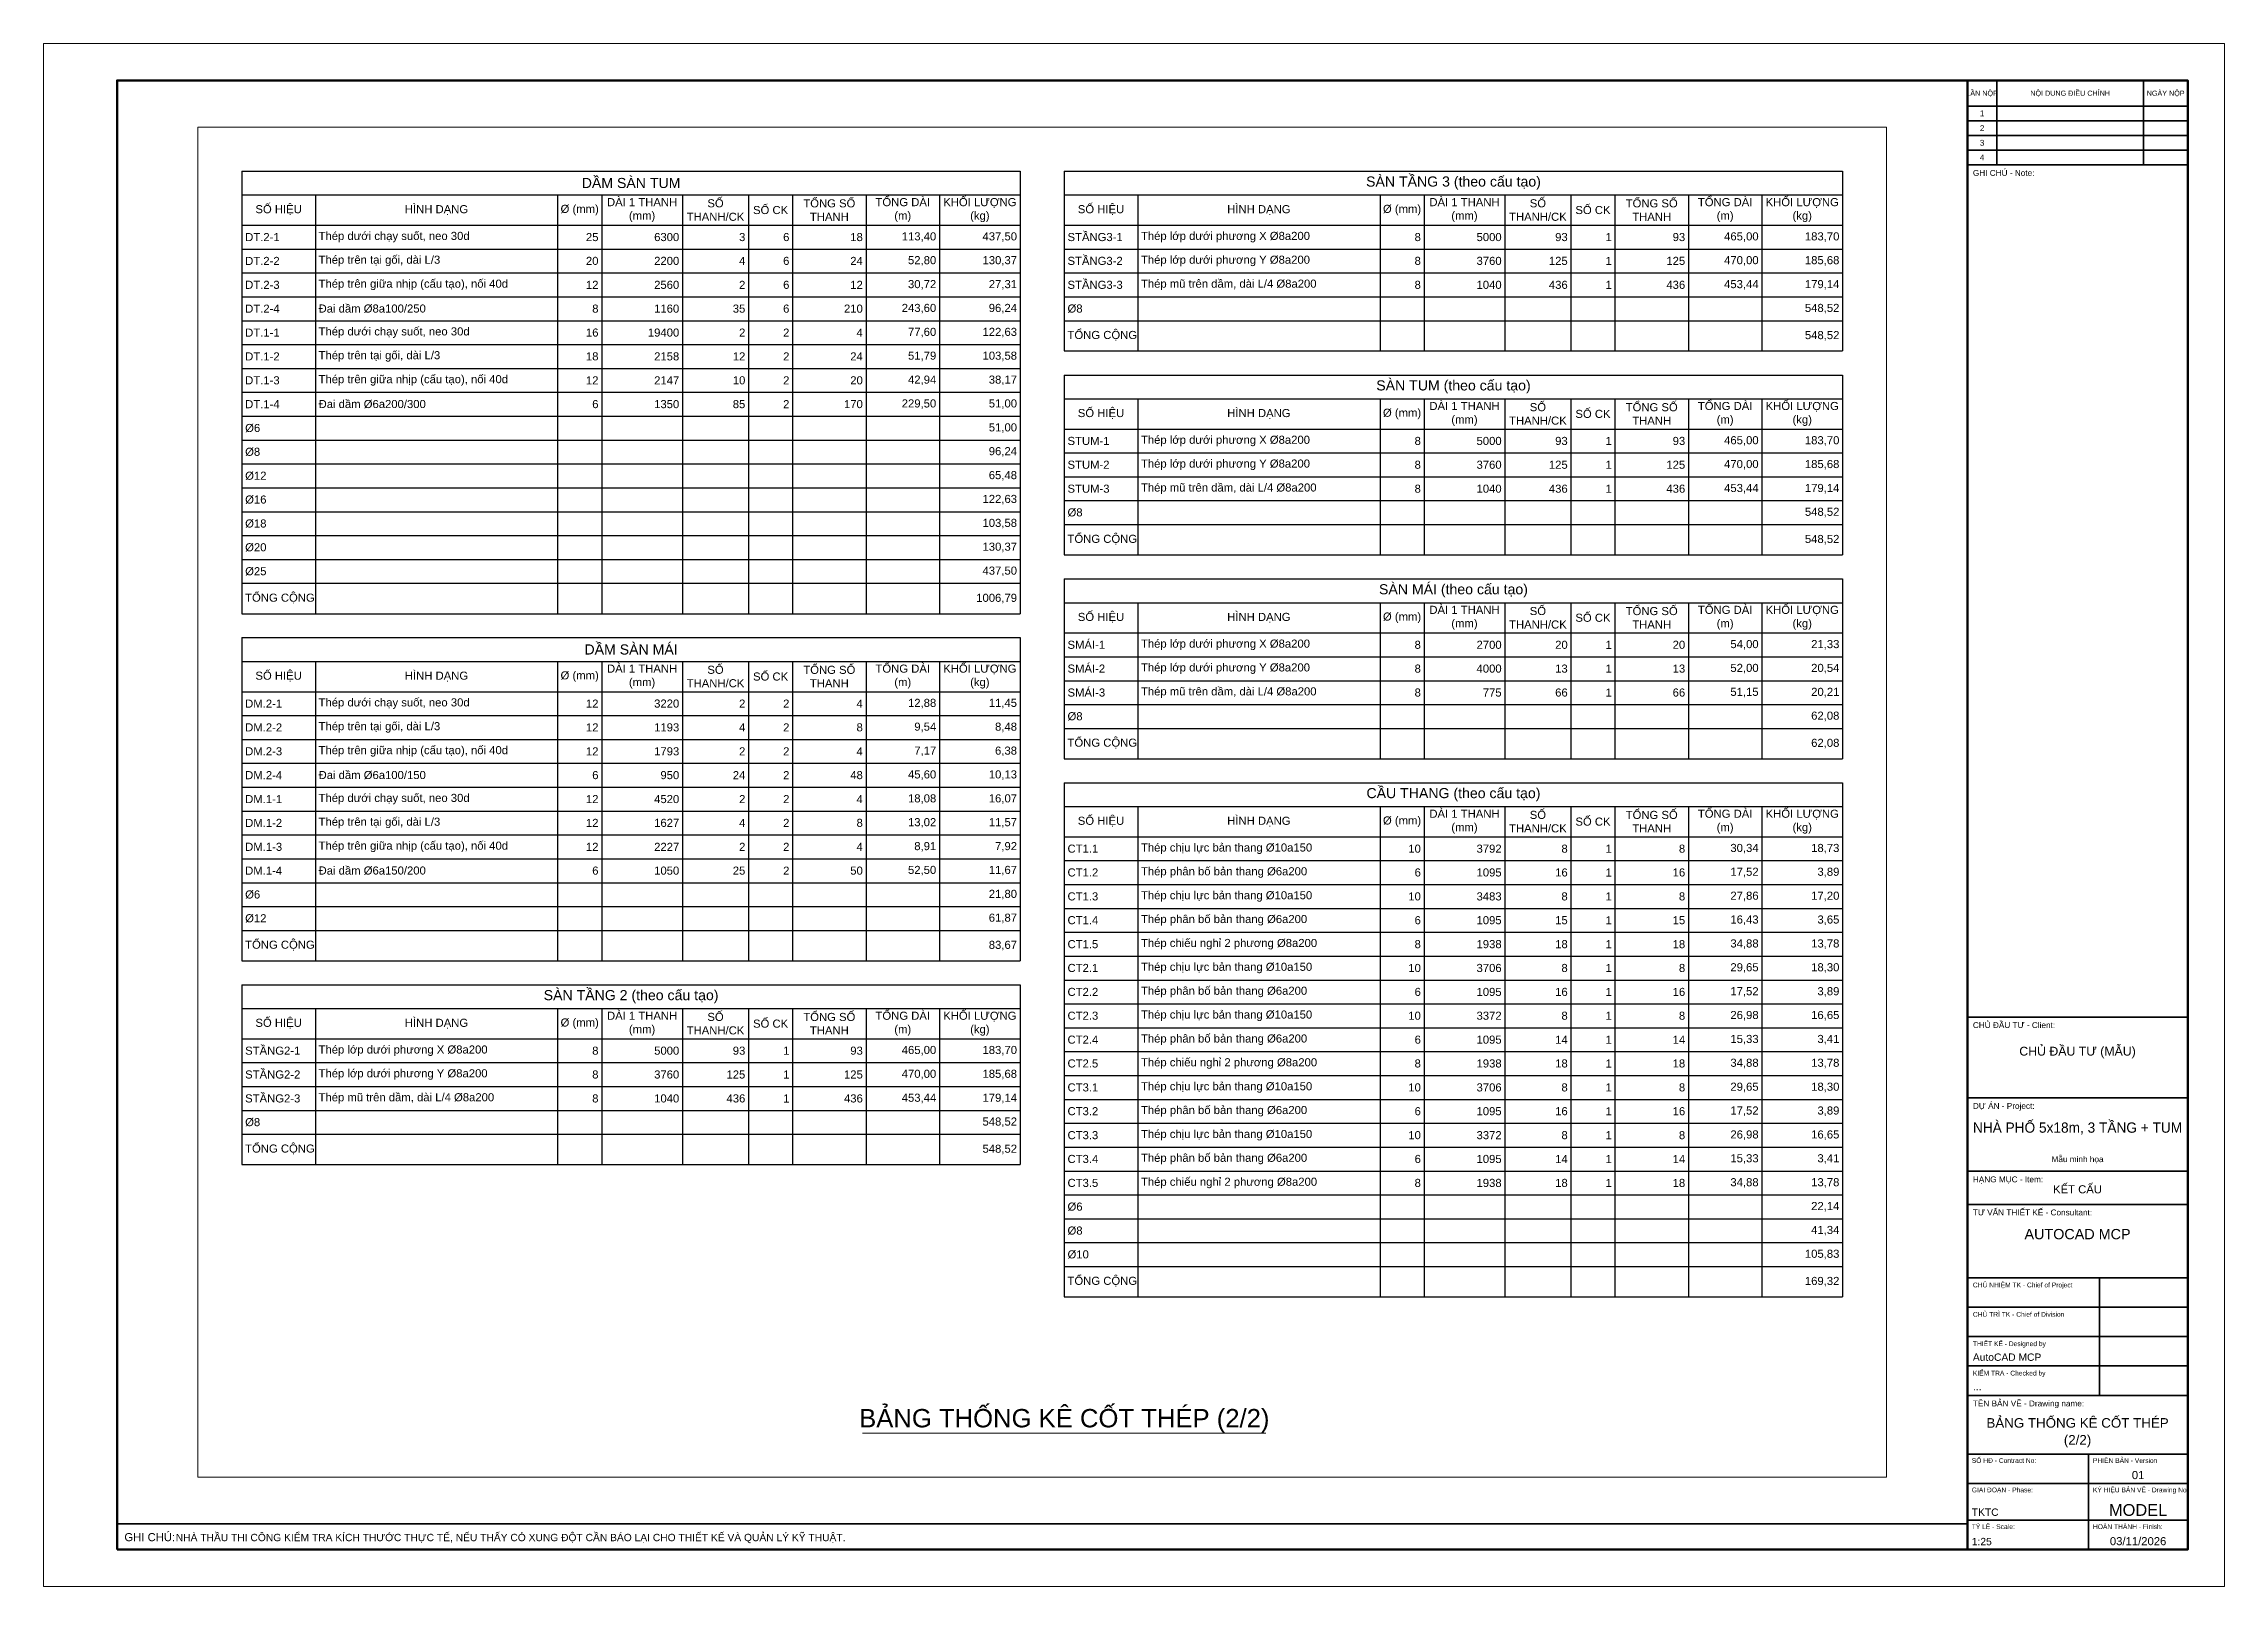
# Paper-space layout 'KC-08' of a CAD drawing. Header units: millimetres. Extents: x 0 to 594, y 0 to 420.
# The model-space entities are those that its viewports show. They can reach past a viewport. Long polylines and large blocks are cut down to what shows.
import ezdxf
from ezdxf.enums import TextEntityAlignment as Align

# ---------------------------------------------------------------- set-up
doc = ezdxf.new("R2010")
doc.units = ezdxf.units.MM
doc.header["$LTSCALE"] = 40
doc.layers.add('A-ANNO-TTLB', color=7, linetype='Continuous', lineweight=35)
doc.layers.add('S-ANNO-TEXT', color=7, linetype='Continuous', lineweight=18)
doc.layers.add('A-ANNO-VPRT', color=8, linetype='Continuous', lineweight=9, plot=False)
doc.styles.add('MCP-ARIAL', font='arial.ttf')

# ---------------------------------------------------------------- blocks, each defined once
blk = doc.blocks.new('MCP_KHUNG_TEN_DOC_A2_NGANG')
at = {"lineweight": 50}
blk.add_line((524, 10), (524, 410), dxfattribs=at)
for p, q in [((532, 387), (532, 410)), ((572, 387), (572, 410)), ((524, 403), (584, 403)), ((524, 399), (584, 399)), ((524, 395), (584, 395)), ((524, 391), (584, 391)), ((560, 52), (560, 84)), ((524, 76), (584, 76)), ((524, 68), (584, 68)), ((524, 60), (584, 60)), ((557, 28), (557, 36)), ((557, 18), (557, 28)), ((557, 10), (557, 18))]:
    blk.add_line(p, q)
at = {"lineweight": 35}
for p, q in [((524, 387), (584, 387)), ((524, 155), (584, 155)), ((524, 133), (584, 133)), ((524, 113), (584, 113)), ((524, 104), (584, 104)), ((524, 84), (584, 84)), ((524, 52), (584, 52)), ((524, 36), (584, 36)), ((524, 28), (584, 28)), ((524, 18), (584, 18)), ((20, 17), (524, 17))]:
    blk.add_line(p, q, dxfattribs=at)
at = {"lineweight": 9}
blk.add_lwpolyline([(0, 0), (594, 0), (594, 420), (0, 420)], close=True, dxfattribs=at)
at = {"lineweight": 70}
blk.add_lwpolyline([(20, 10), (584, 10), (584, 410), (20, 410)], close=True, dxfattribs=at)
at = {"style": 'MCP-ARIAL'}
for s, height, p in [('LẦN NỘP', 1.4, (528, 405.8)), ('NỘI DUNG ĐIỀU CHỈNH', 1.4, (552, 405.8)), ('NGÀY NỘP', 1.4, (578, 405.8)), ('1', 1.6, (528, 400.2)), ('3', 1.6, (528, 392.2)), ('2', 1.6, (528, 396.2)), ('4', 1.6, (528, 388.2))]:
    blk.add_text(s, height=height, dxfattribs=at).set_placement(p, align=Align.CENTER)
for s, height, p in [('GHI CHÚ - Note:', 1.6, (525.5, 384)), ('CHỦ ĐẦU TƯ - Client:', 1.6, (525.5, 152)), ('DỰ ÁN - Project:', 1.6, (525.5, 130)), ('HẠNG MỤC - Item:', 1.6, (525.5, 110)), ('TƯ VẤN THIẾT KẾ - Consultant:', 1.6, (525.5, 101)), ('CHỦ NHIỆM TK - Chief of Project', 1.3, (525.5, 81.4)), ('CHỦ TRÌ TK - Chief of Division', 1.3, (525.5, 73.4)), ('THIẾT KẾ - Designed by', 1.3, (525.5, 65.4)), ('KIỂM TRA - Checked by', 1.3, (525.5, 57.4)), ('TÊN BẢN VẼ - Drawing name:', 1.6, (525.5, 49)), ('SỐ HĐ - Contract No:', 1.3, (525.2, 33.6)), ('PHIÊN BẢN - Version', 1.3, (558.2, 33.6)), ('GIAI ĐOẠN - Phase:', 1.3, (525.2, 25.6)), ('KÝ HIỆU BẢN VẼ - Drawing No', 1.3, (558.2, 25.6)), ('GHI CHÚ:', 2.2, (22, 12.3)), ('TỶ LỆ - Scale:', 1.3, (525.2, 15.6)), ('HOÀN THÀNH - Finish:', 1.3, (558.2, 15.6))]:
    blk.add_text(s, height=height, dxfattribs=at).set_placement(p)
for tag, height, p in [('CHU_DAU_TU', 2.4, (554, 144.5)), ('DIA_CHI_CDT', 1.6, (554, 135.5)), ('CONG_TRINH', 2.8, (554, 123.5)), ('DIA_DIEM', 1.6, (554, 115.5)), ('HANG_MUC', 2.2, (554, 107)), ('CONG_TY', 2.8, (554, 94.5)), ('DIA_CHI_TV', 1.6, (554, 86.5)), ('TEN_BAN_VE', 2.6, (554, 43.2)), ('TEN_BAN_VE_2', 2.6, (554, 38.6)), ('PHIEN_BAN', 2.2, (570.5, 29.2)), ('SO_BAN_VE', 3.2, (570.5, 19.2)), ('NGAY', 2.2, (570.5, 11.2))]:
    blk.add_attdef(tag, text='', height=height, dxfattribs=at).set_placement(p, align=Align.CENTER)
for tag, p in [('CHU_NHIEM', (525.5, 77.4)), ('CHU_TRI', (525.5, 69.4)), ('THIET_KE', (525.5, 61.4)), ('KIEM_TRA', (525.5, 53.4)), ('SO_HD', (525.2, 29.2)), ('GIAI_DOAN', (525.2, 19.2)), ('GHI_CHU_CHUNG', (36, 12.3)), ('TY_LE', (525.2, 11.2))]:
    blk.add_attdef(tag, p, '', height=2, dxfattribs=at)
blk = doc.blocks.new('*T93')
at = {"layer": 'S-ANNO-TEXT', "color": 0, "linetype": 'ByBlock', "lineweight": -2, "transparency": 16777216}
for p, q in [((0, 0), (5300, 0)), ((0, 0), (0, -3012)), ((5300, 0), (5300, -3012)), ((0, -162), (5300, -162)), ((500, -162), (500, -3012)), ((2150, -162), (2150, -3012)), ((2450, -162), (2450, -3012)), ((3000, -162), (3000, -3012)), ((3450, -162), (3450, -3012)), ((3750, -162), (3750, -3012)), ((4250, -162), (4250, -3012)), ((4750, -162), (4750, -3012)), ((0, -368), (5300, -368)), ((0, -530), (5300, -530)), ((0, -693), (5300, -693)), ((0, -855), (5300, -855)), ((0, -1018), (5300, -1018)), ((0, -1180), (5300, -1180)), ((0, -1343), (5300, -1343)), ((0, -1505), (5300, -1505)), ((0, -1668), (5300, -1668)), ((0, -1830), (5300, -1830)), ((0, -1993), (5300, -1993)), ((0, -2155), (5300, -2155)), ((0, -2318), (5300, -2318)), ((0, -2480), (5300, -2480)), ((0, -2643), (5300, -2643)), ((0, -2805), (5300, -2805)), ((0, -3012), (5300, -3012))]:
    blk.add_line(p, q, dxfattribs=at)
at = {"layer": 'S-ANNO-TEXT', "color": 0, "transparency": 16777216, "style": 'MCP-ARIAL'}
for s, insert, char_height, width, attachment_point in [('DẦM SÀN TUM', (2650, -81), 68.75, 5256, 5), ('SỐ HIỆU', (250, -265), 55, 456, 5), ('HÌNH DẠNG', (1325, -265), 55, 1606, 5), ('Ø (mm)', (2300, -265), 55, 256, 5), ('DÀI 1 THANH (mm)', (2725, -265), 55, 506, 5), ('SỐ THANH/CK', (3225, -265), 55, 406, 5), ('SỐ CK', (3600, -265), 55, 256, 5), ('TỔNG SỐ THANH', (4000, -265), 55, 456, 5), ('TỔNG DÀI (m)', (4500, -265), 55, 456, 5), ('KHỐI LƯỢNG (kg)', (5025, -265), 55, 506, 5), ('DT.2-1', (22, -449), 55, 456, 4), ('Thép dưới chạy suốt, neo 30d', (522, -449), 55, 1606, 4), ('25', (2428, -449), 55, 256, 6), ('6300', (2978, -449), 55, 506, 6), ('3', (3428, -449), 55, 406, 6), ('6', (3728, -449), 55, 256, 6), ('18', (4228, -449), 55, 456, 6), ('113,40', (4728, -449), 55, 456, 6), ('437,50', (5278, -449), 55, 506, 6), ('DT.2-2', (22, -611), 55, 456, 4), ('Thép trên tại gối, dài L/3', (522, -611), 55, 1606, 4), ('20', (2428, -611), 55, 256, 6), ('2200', (2978, -611), 55, 506, 6), ('4', (3428, -611), 55, 406, 6), ('6', (3728, -611), 55, 256, 6), ('24', (4228, -611), 55, 456, 6), ('52,80', (4728, -611), 55, 456, 6), ('130,37', (5278, -611), 55, 506, 6), ('Thép trên giữa nhịp (cấu tạo), nối 40d', (522, -774), 55, 1606, 4), ('30,72', (4728, -774), 55, 456, 6), ('27,31', (5278, -774), 55, 506, 6), ('DT.2-3', (22, -774), 55, 456, 4), ('12', (2428, -774), 55, 256, 6), ('2560', (2978, -774), 55, 506, 6), ('2', (3428, -774), 55, 406, 6), ('6', (3728, -774), 55, 256, 6), ('12', (4228, -774), 55, 456, 6), ('DT.2-4', (22, -936), 55, 456, 4), ('Đai dầm Ø8a100/250', (522, -936), 55, 1606, 4), ('8', (2428, -936), 55, 256, 6), ('1160', (2978, -936), 55, 506, 6), ('35', (3428, -936), 55, 406, 6), ('6', (3728, -936), 55, 256, 6), ('210', (4228, -936), 55, 456, 6), ('243,60', (4728, -936), 55, 456, 6), ('96,24', (5278, -936), 55, 506, 6), ('DT.1-1', (22, -1099), 55, 456, 4), ('Thép dưới chạy suốt, neo 30d', (522, -1099), 55, 1606, 4), ('16', (2428, -1099), 55, 256, 6), ('19400', (2978, -1099), 55, 506, 6), ('2', (3428, -1099), 55, 406, 6), ('2', (3728, -1099), 55, 256, 6), ('4', (4228, -1099), 55, 456, 6), ('77,60', (4728, -1099), 55, 456, 6), ('122,63', (5278, -1099), 55, 506, 6), ('DT.1-2', (22, -1261), 55, 456, 4), ('Thép trên tại gối, dài L/3', (522, -1261), 55, 1606, 4), ('18', (2428, -1261), 55, 256, 6), ('2158', (2978, -1261), 55, 506, 6), ('12', (3428, -1261), 55, 406, 6), ('2', (3728, -1261), 55, 256, 6), ('24', (4228, -1261), 55, 456, 6), ('51,79', (4728, -1261), 55, 456, 6), ('103,58', (5278, -1261), 55, 506, 6), ('DT.1-3', (22, -1424), 55, 456, 4), ('Thép trên giữa nhịp (cấu tạo), nối 40d', (522, -1424), 55, 1606, 4), ('12', (2428, -1424), 55, 256, 6), ('2147', (2978, -1424), 55, 506, 6), ('10', (3428, -1424), 55, 406, 6), ('2', (3728, -1424), 55, 256, 6), ('20', (4228, -1424), 55, 456, 6), ('42,94', (4728, -1424), 55, 456, 6), ('38,17', (5278, -1424), 55, 506, 6), ('DT.1-4', (22, -1586), 55, 456, 4), ('Đai dầm Ø6a200/300', (522, -1586), 55, 1606, 4), ('6', (2428, -1586), 55, 256, 6), ('1350', (2978, -1586), 55, 506, 6), ('85', (3428, -1586), 55, 406, 6), ('2', (3728, -1586), 55, 256, 6), ('170', (4228, -1586), 55, 456, 6), ('229,50', (4728, -1586), 55, 456, 6), ('51,00', (5278, -1586), 55, 506, 6), ('Ø6', (22, -1749), 55, 456, 4), ('51,00', (5278, -1749), 55, 506, 6), ('Ø8', (22, -1911), 55, 456, 4), ('96,24', (5278, -1911), 55, 506, 6), ('Ø12', (22, -2074), 55, 456, 4), ('65,48', (5278, -2074), 55, 506, 6), ('Ø16', (22, -2236), 55, 456, 4), ('122,63', (5278, -2236), 55, 506, 6), ('Ø18', (22, -2399), 55, 456, 4), ('103,58', (5278, -2399), 55, 506, 6), ('Ø20', (22, -2561), 55, 456, 4), ('130,37', (5278, -2561), 55, 506, 6), ('Ø25', (22, -2724), 55, 456, 4), ('437,50', (5278, -2724), 55, 506, 6), ('TỔNG CỘNG', (22, -2909), 55, 456, 4), ('1006,79', (5278, -2909), 55, 506, 6)]:
    blk.add_mtext(s, dxfattribs=dict(at, insert=insert, char_height=char_height, width=width, attachment_point=attachment_point))
blk = doc.blocks.new('*T94')
at = {"layer": 'S-ANNO-TEXT', "color": 0, "linetype": 'ByBlock', "lineweight": -2, "transparency": 16777216}
for p, q in [((0, 0), (5300, 0)), ((0, 0), (0, -2199)), ((5300, 0), (5300, -2199)), ((0, -162), (5300, -162)), ((500, -162), (500, -2199)), ((2150, -162), (2150, -2199)), ((2450, -162), (2450, -2199)), ((3000, -162), (3000, -2199)), ((3450, -162), (3450, -2199)), ((3750, -162), (3750, -2199)), ((4250, -162), (4250, -2199)), ((4750, -162), (4750, -2199)), ((0, -368), (5300, -368)), ((0, -530), (5300, -530)), ((0, -693), (5300, -693)), ((0, -855), (5300, -855)), ((0, -1018), (5300, -1018)), ((0, -1180), (5300, -1180)), ((0, -1343), (5300, -1343)), ((0, -1505), (5300, -1505)), ((0, -1668), (5300, -1668)), ((0, -1830), (5300, -1830)), ((0, -1993), (5300, -1993)), ((0, -2199), (5300, -2199))]:
    blk.add_line(p, q, dxfattribs=at)
at = {"layer": 'S-ANNO-TEXT', "color": 0, "transparency": 16777216, "style": 'MCP-ARIAL'}
for s, insert, char_height, width, attachment_point in [('DẦM SÀN MÁI', (2650, -81), 68.75, 5256, 5), ('SỐ HIỆU', (250, -265), 55, 456, 5), ('HÌNH DẠNG', (1325, -265), 55, 1606, 5), ('Ø (mm)', (2300, -265), 55, 256, 5), ('DÀI 1 THANH (mm)', (2725, -265), 55, 506, 5), ('SỐ THANH/CK', (3225, -265), 55, 406, 5), ('SỐ CK', (3600, -265), 55, 256, 5), ('TỔNG SỐ THANH', (4000, -265), 55, 456, 5), ('TỔNG DÀI (m)', (4500, -265), 55, 456, 5), ('KHỐI LƯỢNG (kg)', (5025, -265), 55, 506, 5), ('DM.2-1', (22, -449), 55, 456, 4), ('Thép dưới chạy suốt, neo 30d', (522, -449), 55, 1606, 4), ('12', (2428, -449), 55, 256, 6), ('3220', (2978, -449), 55, 506, 6), ('2', (3428, -449), 55, 406, 6), ('2', (3728, -449), 55, 256, 6), ('4', (4228, -449), 55, 456, 6), ('12,88', (4728, -449), 55, 456, 6), ('11,45', (5278, -449), 55, 506, 6), ('DM.2-2', (22, -611), 55, 456, 4), ('Thép trên tại gối, dài L/3', (522, -611), 55, 1606, 4), ('12', (2428, -611), 55, 256, 6), ('1193', (2978, -611), 55, 506, 6), ('4', (3428, -611), 55, 406, 6), ('2', (3728, -611), 55, 256, 6), ('8', (4228, -611), 55, 456, 6), ('9,54', (4728, -611), 55, 456, 6), ('8,48', (5278, -611), 55, 506, 6), ('Thép trên giữa nhịp (cấu tạo), nối 40d', (522, -774), 55, 1606, 4), ('7,17', (4728, -774), 55, 456, 6), ('6,38', (5278, -774), 55, 506, 6), ('DM.2-3', (22, -774), 55, 456, 4), ('12', (2428, -774), 55, 256, 6), ('1793', (2978, -774), 55, 506, 6), ('2', (3428, -774), 55, 406, 6), ('2', (3728, -774), 55, 256, 6), ('4', (4228, -774), 55, 456, 6), ('DM.2-4', (22, -936), 55, 456, 4), ('Đai dầm Ø6a100/150', (522, -936), 55, 1606, 4), ('6', (2428, -936), 55, 256, 6), ('950', (2978, -936), 55, 506, 6), ('24', (3428, -936), 55, 406, 6), ('2', (3728, -936), 55, 256, 6), ('48', (4228, -936), 55, 456, 6), ('45,60', (4728, -936), 55, 456, 6), ('10,13', (5278, -936), 55, 506, 6), ('DM.1-1', (22, -1099), 55, 456, 4), ('Thép dưới chạy suốt, neo 30d', (522, -1099), 55, 1606, 4), ('12', (2428, -1099), 55, 256, 6), ('4520', (2978, -1099), 55, 506, 6), ('2', (3428, -1099), 55, 406, 6), ('2', (3728, -1099), 55, 256, 6), ('4', (4228, -1099), 55, 456, 6), ('18,08', (4728, -1099), 55, 456, 6), ('16,07', (5278, -1099), 55, 506, 6), ('DM.1-2', (22, -1261), 55, 456, 4), ('Thép trên tại gối, dài L/3', (522, -1261), 55, 1606, 4), ('12', (2428, -1261), 55, 256, 6), ('1627', (2978, -1261), 55, 506, 6), ('4', (3428, -1261), 55, 406, 6), ('2', (3728, -1261), 55, 256, 6), ('8', (4228, -1261), 55, 456, 6), ('13,02', (4728, -1261), 55, 456, 6), ('11,57', (5278, -1261), 55, 506, 6), ('DM.1-3', (22, -1424), 55, 456, 4), ('Thép trên giữa nhịp (cấu tạo), nối 40d', (522, -1424), 55, 1606, 4), ('12', (2428, -1424), 55, 256, 6), ('2227', (2978, -1424), 55, 506, 6), ('2', (3428, -1424), 55, 406, 6), ('2', (3728, -1424), 55, 256, 6), ('4', (4228, -1424), 55, 456, 6), ('8,91', (4728, -1424), 55, 456, 6), ('7,92', (5278, -1424), 55, 506, 6), ('DM.1-4', (22, -1586), 55, 456, 4), ('Đai dầm Ø6a150/200', (522, -1586), 55, 1606, 4), ('6', (2428, -1586), 55, 256, 6), ('1050', (2978, -1586), 55, 506, 6), ('25', (3428, -1586), 55, 406, 6), ('2', (3728, -1586), 55, 256, 6), ('50', (4228, -1586), 55, 456, 6), ('52,50', (4728, -1586), 55, 456, 6), ('11,67', (5278, -1586), 55, 506, 6), ('Ø6', (22, -1749), 55, 456, 4), ('21,80', (5278, -1749), 55, 506, 6), ('Ø12', (22, -1911), 55, 456, 4), ('61,87', (5278, -1911), 55, 506, 6), ('TỔNG CỘNG', (22, -2096), 55, 456, 4), ('83,67', (5278, -2096), 55, 506, 6)]:
    blk.add_mtext(s, dxfattribs=dict(at, insert=insert, char_height=char_height, width=width, attachment_point=attachment_point))
blk = doc.blocks.new('*T95')
at = {"layer": 'S-ANNO-TEXT', "color": 0, "linetype": 'ByBlock', "lineweight": -2, "transparency": 16777216}
for p, q in [((0, 0), (5300, 0)), ((0, 0), (0, -1224)), ((5300, 0), (5300, -1224)), ((0, -162), (5300, -162)), ((500, -162), (500, -1224)), ((2150, -162), (2150, -1224)), ((2450, -162), (2450, -1224)), ((3000, -162), (3000, -1224)), ((3450, -162), (3450, -1224)), ((3750, -162), (3750, -1224)), ((4250, -162), (4250, -1224)), ((4750, -162), (4750, -1224)), ((0, -368), (5300, -368)), ((0, -530), (5300, -530)), ((0, -693), (5300, -693)), ((0, -855), (5300, -855)), ((0, -1018), (5300, -1018)), ((0, -1224), (5300, -1224))]:
    blk.add_line(p, q, dxfattribs=at)
at = {"layer": 'S-ANNO-TEXT', "color": 0, "transparency": 16777216, "style": 'MCP-ARIAL'}
for s, insert, char_height, width, attachment_point in [('SÀN TẦNG 2 (theo cấu tạo)', (2650, -81), 68.75, 5256, 5), ('SỐ HIỆU', (250, -265), 55, 456, 5), ('HÌNH DẠNG', (1325, -265), 55, 1606, 5), ('Ø (mm)', (2300, -265), 55, 256, 5), ('DÀI 1 THANH (mm)', (2725, -265), 55, 506, 5), ('SỐ THANH/CK', (3225, -265), 55, 406, 5), ('SỐ CK', (3600, -265), 55, 256, 5), ('TỔNG SỐ THANH', (4000, -265), 55, 456, 5), ('TỔNG DÀI (m)', (4500, -265), 55, 456, 5), ('KHỐI LƯỢNG (kg)', (5025, -265), 55, 506, 5), ('STẦNG2-1', (22, -449), 55, 456, 4), ('Thép lớp dưới phương X Ø8a200', (522, -449), 55, 1606, 4), ('8', (2428, -449), 55, 256, 6), ('5000', (2978, -449), 55, 506, 6), ('93', (3428, -449), 55, 406, 6), ('1', (3728, -449), 55, 256, 6), ('93', (4228, -449), 55, 456, 6), ('465,00', (4728, -449), 55, 456, 6), ('183,70', (5278, -449), 55, 506, 6), ('STẦNG2-2', (22, -611), 55, 456, 4), ('Thép lớp dưới phương Y Ø8a200', (522, -611), 55, 1606, 4), ('8', (2428, -611), 55, 256, 6), ('3760', (2978, -611), 55, 506, 6), ('125', (3428, -611), 55, 406, 6), ('1', (3728, -611), 55, 256, 6), ('125', (4228, -611), 55, 456, 6), ('470,00', (4728, -611), 55, 456, 6), ('185,68', (5278, -611), 55, 506, 6), ('STẦNG2-3', (22, -774), 55, 456, 4), ('Thép mũ trên dầm, dài L/4 Ø8a200', (522, -774), 55, 1606, 4), ('453,44', (4728, -774), 55, 456, 6), ('179,14', (5278, -774), 55, 506, 6), ('8', (2428, -774), 55, 256, 6), ('1040', (2978, -774), 55, 506, 6), ('436', (3428, -774), 55, 406, 6), ('1', (3728, -774), 55, 256, 6), ('436', (4228, -774), 55, 456, 6), ('Ø8', (22, -936), 55, 456, 4), ('548,52', (5278, -936), 55, 506, 6), ('TỔNG CỘNG', (22, -1121), 55, 456, 4), ('548,52', (5278, -1121), 55, 506, 6)]:
    blk.add_mtext(s, dxfattribs=dict(at, insert=insert, char_height=char_height, width=width, attachment_point=attachment_point))
blk = doc.blocks.new('*T96')
at = {"layer": 'S-ANNO-TEXT', "color": 0, "linetype": 'ByBlock', "lineweight": -2, "transparency": 16777216}
for p, q in [((0, 0), (5300, 0)), ((0, 0), (0, -1224)), ((5300, 0), (5300, -1224)), ((0, -162), (5300, -162)), ((500, -162), (500, -1224)), ((2150, -162), (2150, -1224)), ((2450, -162), (2450, -1224)), ((3000, -162), (3000, -1224)), ((3450, -162), (3450, -1224)), ((3750, -162), (3750, -1224)), ((4250, -162), (4250, -1224)), ((4750, -162), (4750, -1224)), ((0, -368), (5300, -368)), ((0, -530), (5300, -530)), ((0, -693), (5300, -693)), ((0, -855), (5300, -855)), ((0, -1018), (5300, -1018)), ((0, -1224), (5300, -1224))]:
    blk.add_line(p, q, dxfattribs=at)
at = {"layer": 'S-ANNO-TEXT', "color": 0, "transparency": 16777216, "style": 'MCP-ARIAL'}
for s, insert, char_height, width, attachment_point in [('SÀN TẦNG 3 (theo cấu tạo)', (2650, -81), 68.75, 5256, 5), ('SỐ HIỆU', (250, -265), 55, 456, 5), ('HÌNH DẠNG', (1325, -265), 55, 1606, 5), ('Ø (mm)', (2300, -265), 55, 256, 5), ('DÀI 1 THANH (mm)', (2725, -265), 55, 506, 5), ('SỐ THANH/CK', (3225, -265), 55, 406, 5), ('SỐ CK', (3600, -265), 55, 256, 5), ('TỔNG SỐ THANH', (4000, -265), 55, 456, 5), ('TỔNG DÀI (m)', (4500, -265), 55, 456, 5), ('KHỐI LƯỢNG (kg)', (5025, -265), 55, 506, 5), ('STẦNG3-1', (22, -449), 55, 456, 4), ('Thép lớp dưới phương X Ø8a200', (522, -449), 55, 1606, 4), ('8', (2428, -449), 55, 256, 6), ('5000', (2978, -449), 55, 506, 6), ('93', (3428, -449), 55, 406, 6), ('1', (3728, -449), 55, 256, 6), ('93', (4228, -449), 55, 456, 6), ('465,00', (4728, -449), 55, 456, 6), ('183,70', (5278, -449), 55, 506, 6), ('STẦNG3-2', (22, -611), 55, 456, 4), ('Thép lớp dưới phương Y Ø8a200', (522, -611), 55, 1606, 4), ('8', (2428, -611), 55, 256, 6), ('3760', (2978, -611), 55, 506, 6), ('125', (3428, -611), 55, 406, 6), ('1', (3728, -611), 55, 256, 6), ('125', (4228, -611), 55, 456, 6), ('470,00', (4728, -611), 55, 456, 6), ('185,68', (5278, -611), 55, 506, 6), ('STẦNG3-3', (22, -774), 55, 456, 4), ('Thép mũ trên dầm, dài L/4 Ø8a200', (522, -774), 55, 1606, 4), ('453,44', (4728, -774), 55, 456, 6), ('179,14', (5278, -774), 55, 506, 6), ('8', (2428, -774), 55, 256, 6), ('1040', (2978, -774), 55, 506, 6), ('436', (3428, -774), 55, 406, 6), ('1', (3728, -774), 55, 256, 6), ('436', (4228, -774), 55, 456, 6), ('Ø8', (22, -936), 55, 456, 4), ('548,52', (5278, -936), 55, 506, 6), ('TỔNG CỘNG', (22, -1121), 55, 456, 4), ('548,52', (5278, -1121), 55, 506, 6)]:
    blk.add_mtext(s, dxfattribs=dict(at, insert=insert, char_height=char_height, width=width, attachment_point=attachment_point))
blk = doc.blocks.new('*T97')
at = {"layer": 'S-ANNO-TEXT', "color": 0, "linetype": 'ByBlock', "lineweight": -2, "transparency": 16777216}
for p, q in [((0, 0), (5300, 0)), ((0, 0), (0, -1224)), ((5300, 0), (5300, -1224)), ((0, -162), (5300, -162)), ((500, -162), (500, -1224)), ((2150, -162), (2150, -1224)), ((2450, -162), (2450, -1224)), ((3000, -162), (3000, -1224)), ((3450, -162), (3450, -1224)), ((3750, -162), (3750, -1224)), ((4250, -162), (4250, -1224)), ((4750, -162), (4750, -1224)), ((0, -368), (5300, -368)), ((0, -530), (5300, -530)), ((0, -693), (5300, -693)), ((0, -855), (5300, -855)), ((0, -1018), (5300, -1018)), ((0, -1224), (5300, -1224))]:
    blk.add_line(p, q, dxfattribs=at)
at = {"layer": 'S-ANNO-TEXT', "color": 0, "transparency": 16777216, "style": 'MCP-ARIAL'}
for s, insert, char_height, width, attachment_point in [('SÀN TUM (theo cấu tạo)', (2650, -81), 68.75, 5256, 5), ('SỐ HIỆU', (250, -265), 55, 456, 5), ('HÌNH DẠNG', (1325, -265), 55, 1606, 5), ('Ø (mm)', (2300, -265), 55, 256, 5), ('DÀI 1 THANH (mm)', (2725, -265), 55, 506, 5), ('SỐ THANH/CK', (3225, -265), 55, 406, 5), ('SỐ CK', (3600, -265), 55, 256, 5), ('TỔNG SỐ THANH', (4000, -265), 55, 456, 5), ('TỔNG DÀI (m)', (4500, -265), 55, 456, 5), ('KHỐI LƯỢNG (kg)', (5025, -265), 55, 506, 5), ('STUM-1', (22, -449), 55, 456, 4), ('Thép lớp dưới phương X Ø8a200', (522, -449), 55, 1606, 4), ('8', (2428, -449), 55, 256, 6), ('5000', (2978, -449), 55, 506, 6), ('93', (3428, -449), 55, 406, 6), ('1', (3728, -449), 55, 256, 6), ('93', (4228, -449), 55, 456, 6), ('465,00', (4728, -449), 55, 456, 6), ('183,70', (5278, -449), 55, 506, 6), ('STUM-2', (22, -611), 55, 456, 4), ('Thép lớp dưới phương Y Ø8a200', (522, -611), 55, 1606, 4), ('8', (2428, -611), 55, 256, 6), ('3760', (2978, -611), 55, 506, 6), ('125', (3428, -611), 55, 406, 6), ('1', (3728, -611), 55, 256, 6), ('125', (4228, -611), 55, 456, 6), ('470,00', (4728, -611), 55, 456, 6), ('185,68', (5278, -611), 55, 506, 6), ('Thép mũ trên dầm, dài L/4 Ø8a200', (522, -774), 55, 1606, 4), ('453,44', (4728, -774), 55, 456, 6), ('179,14', (5278, -774), 55, 506, 6), ('STUM-3', (22, -774), 55, 456, 4), ('8', (2428, -774), 55, 256, 6), ('1040', (2978, -774), 55, 506, 6), ('436', (3428, -774), 55, 406, 6), ('1', (3728, -774), 55, 256, 6), ('436', (4228, -774), 55, 456, 6), ('Ø8', (22, -936), 55, 456, 4), ('548,52', (5278, -936), 55, 506, 6), ('TỔNG CỘNG', (22, -1121), 55, 456, 4), ('548,52', (5278, -1121), 55, 506, 6)]:
    blk.add_mtext(s, dxfattribs=dict(at, insert=insert, char_height=char_height, width=width, attachment_point=attachment_point))
blk = doc.blocks.new('*T98')
at = {"layer": 'S-ANNO-TEXT', "color": 0, "linetype": 'ByBlock', "lineweight": -2, "transparency": 16777216}
for p, q in [((0, 0), (5300, 0)), ((0, 0), (0, -1224)), ((5300, 0), (5300, -1224)), ((0, -162), (5300, -162)), ((500, -162), (500, -1224)), ((2150, -162), (2150, -1224)), ((2450, -162), (2450, -1224)), ((3000, -162), (3000, -1224)), ((3450, -162), (3450, -1224)), ((3750, -162), (3750, -1224)), ((4250, -162), (4250, -1224)), ((4750, -162), (4750, -1224)), ((0, -368), (5300, -368)), ((0, -530), (5300, -530)), ((0, -693), (5300, -693)), ((0, -855), (5300, -855)), ((0, -1018), (5300, -1018)), ((0, -1224), (5300, -1224))]:
    blk.add_line(p, q, dxfattribs=at)
at = {"layer": 'S-ANNO-TEXT', "color": 0, "transparency": 16777216, "style": 'MCP-ARIAL'}
for s, insert, char_height, width, attachment_point in [('SÀN MÁI (theo cấu tạo)', (2650, -81), 68.75, 5256, 5), ('SỐ HIỆU', (250, -265), 55, 456, 5), ('HÌNH DẠNG', (1325, -265), 55, 1606, 5), ('Ø (mm)', (2300, -265), 55, 256, 5), ('DÀI 1 THANH (mm)', (2725, -265), 55, 506, 5), ('SỐ THANH/CK', (3225, -265), 55, 406, 5), ('SỐ CK', (3600, -265), 55, 256, 5), ('TỔNG SỐ THANH', (4000, -265), 55, 456, 5), ('TỔNG DÀI (m)', (4500, -265), 55, 456, 5), ('KHỐI LƯỢNG (kg)', (5025, -265), 55, 506, 5), ('SMÁI-1', (22, -449), 55, 456, 4), ('Thép lớp dưới phương X Ø8a200', (522, -449), 55, 1606, 4), ('8', (2428, -449), 55, 256, 6), ('2700', (2978, -449), 55, 506, 6), ('20', (3428, -449), 55, 406, 6), ('1', (3728, -449), 55, 256, 6), ('20', (4228, -449), 55, 456, 6), ('54,00', (4728, -449), 55, 456, 6), ('21,33', (5278, -449), 55, 506, 6), ('SMÁI-2', (22, -611), 55, 456, 4), ('Thép lớp dưới phương Y Ø8a200', (522, -611), 55, 1606, 4), ('8', (2428, -611), 55, 256, 6), ('4000', (2978, -611), 55, 506, 6), ('13', (3428, -611), 55, 406, 6), ('1', (3728, -611), 55, 256, 6), ('13', (4228, -611), 55, 456, 6), ('52,00', (4728, -611), 55, 456, 6), ('20,54', (5278, -611), 55, 506, 6), ('SMÁI-3', (22, -774), 55, 456, 4), ('Thép mũ trên dầm, dài L/4 Ø8a200', (522, -774), 55, 1606, 4), ('51,15', (4728, -774), 55, 456, 6), ('20,21', (5278, -774), 55, 506, 6), ('8', (2428, -774), 55, 256, 6), ('775', (2978, -774), 55, 506, 6), ('66', (3428, -774), 55, 406, 6), ('1', (3728, -774), 55, 256, 6), ('66', (4228, -774), 55, 456, 6), ('Ø8', (22, -936), 55, 456, 4), ('62,08', (5278, -936), 55, 506, 6), ('TỔNG CỘNG', (22, -1121), 55, 456, 4), ('62,08', (5278, -1121), 55, 506, 6)]:
    blk.add_mtext(s, dxfattribs=dict(at, insert=insert, char_height=char_height, width=width, attachment_point=attachment_point))
blk = doc.blocks.new('*T99')
at = {"layer": 'S-ANNO-TEXT', "color": 0, "linetype": 'ByBlock', "lineweight": -2, "transparency": 16777216}
for p, q in [((0, 0), (5300, 0)), ((0, 0), (0, -3499)), ((5300, 0), (5300, -3499)), ((0, -162), (5300, -162)), ((500, -162), (500, -3499)), ((2150, -162), (2150, -3499)), ((2450, -162), (2450, -3499)), ((3000, -162), (3000, -3499)), ((3450, -162), (3450, -3499)), ((3750, -162), (3750, -3499)), ((4250, -162), (4250, -3499)), ((4750, -162), (4750, -3499)), ((0, -368), (5300, -368)), ((0, -530), (5300, -530)), ((0, -693), (5300, -693)), ((0, -855), (5300, -855)), ((0, -1018), (5300, -1018)), ((0, -1180), (5300, -1180)), ((0, -1343), (5300, -1343)), ((0, -1505), (5300, -1505)), ((0, -1668), (5300, -1668)), ((0, -1830), (5300, -1830)), ((0, -1993), (5300, -1993)), ((0, -2155), (5300, -2155)), ((0, -2318), (5300, -2318)), ((0, -2480), (5300, -2480)), ((0, -2643), (5300, -2643)), ((0, -2805), (5300, -2805)), ((0, -2968), (5300, -2968)), ((0, -3130), (5300, -3130)), ((0, -3293), (5300, -3293)), ((0, -3499), (5300, -3499))]:
    blk.add_line(p, q, dxfattribs=at)
at = {"layer": 'S-ANNO-TEXT', "color": 0, "transparency": 16777216, "style": 'MCP-ARIAL'}
for s, insert, char_height, width, attachment_point in [('CẦU THANG (theo cấu tạo)', (2650, -81), 68.75, 5256, 5), ('SỐ HIỆU', (250, -265), 55, 456, 5), ('HÌNH DẠNG', (1325, -265), 55, 1606, 5), ('Ø (mm)', (2300, -265), 55, 256, 5), ('DÀI 1 THANH (mm)', (2725, -265), 55, 506, 5), ('SỐ THANH/CK', (3225, -265), 55, 406, 5), ('SỐ CK', (3600, -265), 55, 256, 5), ('TỔNG SỐ THANH', (4000, -265), 55, 456, 5), ('TỔNG DÀI (m)', (4500, -265), 55, 456, 5), ('KHỐI LƯỢNG (kg)', (5025, -265), 55, 506, 5), ('CT1.1', (22, -449), 55, 456, 4), ('Thép chịu lực bản thang Ø10a150', (522, -449), 55, 1606, 4), ('10', (2428, -449), 55, 256, 6), ('3792', (2978, -449), 55, 506, 6), ('8', (3428, -449), 55, 406, 6), ('1', (3728, -449), 55, 256, 6), ('8', (4228, -449), 55, 456, 6), ('30,34', (4728, -449), 55, 456, 6), ('18,73', (5278, -449), 55, 506, 6), ('CT1.2', (22, -611), 55, 456, 4), ('Thép phân bố bản thang Ø6a200', (522, -611), 55, 1606, 4), ('6', (2428, -611), 55, 256, 6), ('1095', (2978, -611), 55, 506, 6), ('16', (3428, -611), 55, 406, 6), ('1', (3728, -611), 55, 256, 6), ('16', (4228, -611), 55, 456, 6), ('17,52', (4728, -611), 55, 456, 6), ('3,89', (5278, -611), 55, 506, 6), ('Thép chịu lực bản thang Ø10a150', (522, -774), 55, 1606, 4), ('27,86', (4728, -774), 55, 456, 6), ('17,20', (5278, -774), 55, 506, 6), ('CT1.3', (22, -774), 55, 456, 4), ('10', (2428, -774), 55, 256, 6), ('3483', (2978, -774), 55, 506, 6), ('8', (3428, -774), 55, 406, 6), ('1', (3728, -774), 55, 256, 6), ('8', (4228, -774), 55, 456, 6), ('CT1.4', (22, -936), 55, 456, 4), ('Thép phân bố bản thang Ø6a200', (522, -936), 55, 1606, 4), ('6', (2428, -936), 55, 256, 6), ('1095', (2978, -936), 55, 506, 6), ('15', (3428, -936), 55, 406, 6), ('1', (3728, -936), 55, 256, 6), ('15', (4228, -936), 55, 456, 6), ('16,43', (4728, -936), 55, 456, 6), ('3,65', (5278, -936), 55, 506, 6), ('CT1.5', (22, -1099), 55, 456, 4), ('Thép chiếu nghỉ 2 phương Ø8a200', (522, -1099), 55, 1606, 4), ('8', (2428, -1099), 55, 256, 6), ('1938', (2978, -1099), 55, 506, 6), ('18', (3428, -1099), 55, 406, 6), ('1', (3728, -1099), 55, 256, 6), ('18', (4228, -1099), 55, 456, 6), ('34,88', (4728, -1099), 55, 456, 6), ('13,78', (5278, -1099), 55, 506, 6), ('CT2.1', (22, -1261), 55, 456, 4), ('Thép chịu lực bản thang Ø10a150', (522, -1261), 55, 1606, 4), ('10', (2428, -1261), 55, 256, 6), ('3706', (2978, -1261), 55, 506, 6), ('8', (3428, -1261), 55, 406, 6), ('1', (3728, -1261), 55, 256, 6), ('8', (4228, -1261), 55, 456, 6), ('29,65', (4728, -1261), 55, 456, 6), ('18,30', (5278, -1261), 55, 506, 6), ('CT2.2', (22, -1424), 55, 456, 4), ('Thép phân bố bản thang Ø6a200', (522, -1424), 55, 1606, 4), ('6', (2428, -1424), 55, 256, 6), ('1095', (2978, -1424), 55, 506, 6), ('16', (3428, -1424), 55, 406, 6), ('1', (3728, -1424), 55, 256, 6), ('16', (4228, -1424), 55, 456, 6), ('17,52', (4728, -1424), 55, 456, 6), ('3,89', (5278, -1424), 55, 506, 6), ('CT2.3', (22, -1586), 55, 456, 4), ('Thép chịu lực bản thang Ø10a150', (522, -1586), 55, 1606, 4), ('10', (2428, -1586), 55, 256, 6), ('3372', (2978, -1586), 55, 506, 6), ('8', (3428, -1586), 55, 406, 6), ('1', (3728, -1586), 55, 256, 6), ('8', (4228, -1586), 55, 456, 6), ('26,98', (4728, -1586), 55, 456, 6), ('16,65', (5278, -1586), 55, 506, 6), ('CT2.4', (22, -1749), 55, 456, 4), ('Thép phân bố bản thang Ø6a200', (522, -1749), 55, 1606, 4), ('6', (2428, -1749), 55, 256, 6), ('1095', (2978, -1749), 55, 506, 6), ('14', (3428, -1749), 55, 406, 6), ('1', (3728, -1749), 55, 256, 6), ('14', (4228, -1749), 55, 456, 6), ('15,33', (4728, -1749), 55, 456, 6), ('3,41', (5278, -1749), 55, 506, 6), ('CT2.5', (22, -1911), 55, 456, 4), ('Thép chiếu nghỉ 2 phương Ø8a200', (522, -1911), 55, 1606, 4), ('8', (2428, -1911), 55, 256, 6), ('1938', (2978, -1911), 55, 506, 6), ('18', (3428, -1911), 55, 406, 6), ('1', (3728, -1911), 55, 256, 6), ('18', (4228, -1911), 55, 456, 6), ('34,88', (4728, -1911), 55, 456, 6), ('13,78', (5278, -1911), 55, 506, 6), ('CT3.1', (22, -2074), 55, 456, 4), ('Thép chịu lực bản thang Ø10a150', (522, -2074), 55, 1606, 4), ('10', (2428, -2074), 55, 256, 6), ('3706', (2978, -2074), 55, 506, 6), ('8', (3428, -2074), 55, 406, 6), ('1', (3728, -2074), 55, 256, 6), ('8', (4228, -2074), 55, 456, 6), ('29,65', (4728, -2074), 55, 456, 6), ('18,30', (5278, -2074), 55, 506, 6), ('CT3.2', (22, -2236), 55, 456, 4), ('Thép phân bố bản thang Ø6a200', (522, -2236), 55, 1606, 4), ('6', (2428, -2236), 55, 256, 6), ('1095', (2978, -2236), 55, 506, 6), ('16', (3428, -2236), 55, 406, 6), ('1', (3728, -2236), 55, 256, 6), ('16', (4228, -2236), 55, 456, 6), ('17,52', (4728, -2236), 55, 456, 6), ('3,89', (5278, -2236), 55, 506, 6), ('CT3.3', (22, -2399), 55, 456, 4), ('Thép chịu lực bản thang Ø10a150', (522, -2399), 55, 1606, 4), ('10', (2428, -2399), 55, 256, 6), ('3372', (2978, -2399), 55, 506, 6), ('8', (3428, -2399), 55, 406, 6), ('1', (3728, -2399), 55, 256, 6), ('8', (4228, -2399), 55, 456, 6), ('26,98', (4728, -2399), 55, 456, 6), ('16,65', (5278, -2399), 55, 506, 6), ('Thép phân bố bản thang Ø6a200', (522, -2561), 55, 1606, 4), ('CT3.4', (22, -2561), 55, 456, 4), ('6', (2428, -2561), 55, 256, 6), ('1095', (2978, -2561), 55, 506, 6), ('14', (3428, -2561), 55, 406, 6), ('1', (3728, -2561), 55, 256, 6), ('14', (4228, -2561), 55, 456, 6), ('15,33', (4728, -2561), 55, 456, 6), ('3,41', (5278, -2561), 55, 506, 6), ('CT3.5', (22, -2724), 55, 456, 4), ('Thép chiếu nghỉ 2 phương Ø8a200', (522, -2724), 55, 1606, 4), ('8', (2428, -2724), 55, 256, 6), ('1938', (2978, -2724), 55, 506, 6), ('18', (3428, -2724), 55, 406, 6), ('1', (3728, -2724), 55, 256, 6), ('18', (4228, -2724), 55, 456, 6), ('34,88', (4728, -2724), 55, 456, 6), ('13,78', (5278, -2724), 55, 506, 6), ('Ø6', (22, -2886), 55, 456, 4), ('22,14', (5278, -2886), 55, 506, 6), ('Ø8', (22, -3049), 55, 456, 4), ('41,34', (5278, -3049), 55, 506, 6), ('Ø10', (22, -3211), 55, 456, 4), ('105,83', (5278, -3211), 55, 506, 6), ('TỔNG CỘNG', (22, -3396), 55, 456, 4), ('169,32', (5278, -3396), 55, 506, 6)]:
    blk.add_mtext(s, dxfattribs=dict(at, insert=insert, char_height=char_height, width=width, attachment_point=attachment_point))

msp = doc.modelspace()

# ---------------------------------------------------------------- linework, layer by layer
at = {"layer": 'S-ANNO-TEXT'}
msp.add_line((156076.251, -1138.344), (158822.501, -1138.344), dxfattribs=at)

# ---------------------------------------------------------------- block references
for name, p in [('*T93', (151849.371, 7451.656)), ('*T96', (157449.371, 7451.656)), ('*T97', (157449.371, 6064.156)), ('*T98', (157449.371, 4676.656)), ('*T94', (151849.371, 4276.656)), ('*T99', (157449.371, 3289.156)), ('*T95', (151849.371, 1914.156))]:
    msp.add_blockref(name, p)

# ---------------------------------------------------------------- texts
at = {"layer": 'S-ANNO-TEXT', "style": 'MCP-ARIAL'}
msp.add_text('BẢNG THỐNG KÊ CỐT THÉP (2/2)', height=125, dxfattribs=at).set_placement((157449.371, -1098.344), align=Align.CENTER)

psp = doc.layouts.new('KC-08')

# ---------------------------------------------------------------- block references
at = {"layer": 'A-ANNO-TTLB'}
ref = psp.add_blockref('MCP_KHUNG_TEN_DOC_A2_NGANG', (0, 0), dxfattribs=at)
ref.add_attrib('CHU_DAU_TU', 'CHỦ ĐẦU TƯ (MẪU)', dxfattribs={"layer": '0', "height": 2.4, "style": 'MCP-ARIAL'}).set_placement((554, 144.5), align=Align.CENTER)
ref.add_attrib('CONG_TRINH', 'NHÀ PHỐ 5x18m, 3 TẦNG + TUM', dxfattribs={"layer": '0', "height": 2.8, "style": 'MCP-ARIAL', "width": 0.951887}).set_placement((554, 123.5), align=Align.CENTER)
ref.add_attrib('DIA_DIEM', 'Mẫu minh họa', dxfattribs={"layer": '0', "height": 1.6, "style": 'MCP-ARIAL'}).set_placement((554, 115.5), align=Align.CENTER)
ref.add_attrib('HANG_MUC', 'KẾT CẤU', dxfattribs={"layer": '0', "height": 2.2, "style": 'MCP-ARIAL'}).set_placement((554, 107), align=Align.CENTER)
ref.add_attrib('CONG_TY', 'AUTOCAD MCP', dxfattribs={"layer": '0', "height": 2.8, "style": 'MCP-ARIAL'}).set_placement((554, 94.5), align=Align.CENTER)
ref.add_attrib('THIET_KE', 'AutoCAD MCP', (525.5, 61.4), dxfattribs={"layer": '0', "height": 2, "style": 'MCP-ARIAL'})
ref.add_attrib('KIEM_TRA', '...', (525.5, 53.4), dxfattribs={"layer": '0', "height": 2, "style": 'MCP-ARIAL'})
ref.add_attrib('TEN_BAN_VE', 'BẢNG THỐNG KÊ CỐT THÉP', dxfattribs={"layer": '0', "height": 2.6, "style": 'MCP-ARIAL'}).set_placement((554, 43.2), align=Align.CENTER)
ref.add_attrib('TEN_BAN_VE_2', '(2/2)', dxfattribs={"layer": '0', "height": 2.6, "style": 'MCP-ARIAL'}).set_placement((554, 38.6), align=Align.CENTER)
ref.add_attrib('PHIEN_BAN', '01', dxfattribs={"layer": '0', "height": 2.2, "style": 'MCP-ARIAL'}).set_placement((570.5, 29.2), align=Align.CENTER)
ref.add_attrib('GIAI_DOAN', 'TKTC', (525.2, 19.2), dxfattribs={"layer": '0', "height": 2, "style": 'MCP-ARIAL'})
ref.add_attrib('SO_BAN_VE', 'MODEL', dxfattribs={"layer": '0', "height": 3.2, "style": 'MCP-ARIAL'}).set_placement((570.5, 19.2), align=Align.CENTER)
ref.add_attrib('TY_LE', '1:25', (525.2, 11.2), dxfattribs={"layer": '0', "height": 2, "style": 'MCP-ARIAL'})
ref.add_attrib('NGAY', '03/11/2026', dxfattribs={"layer": '0', "height": 2.2, "style": 'MCP-ARIAL'}).set_placement((570.5, 11.2), align=Align.CENTER)
ref.add_attrib('GHI_CHU_CHUNG', 'NHÀ THẦU THI CÔNG KIỂM TRA KÍCH THƯỚC THỰC TẾ, NẾU THẤY CÓ XUNG ĐỘT CẦN BÁO LẠI CHO THIẾT KẾ VÀ QUẢN LÝ KỸ THUẬT.', (36, 12.3), dxfattribs={"layer": '0', "height": 2, "style": 'MCP-ARIAL'})

# ---------------------------------------------------------------- viewports
at = {"layer": 'A-ANNO-VPRT'}
psp.add_viewport(center=(272, 213.5), size=(460, 367.6), view_center_point=(157299, 3157), view_height=9190, dxfattribs=at)

doc.saveas('drawing.dxf')
